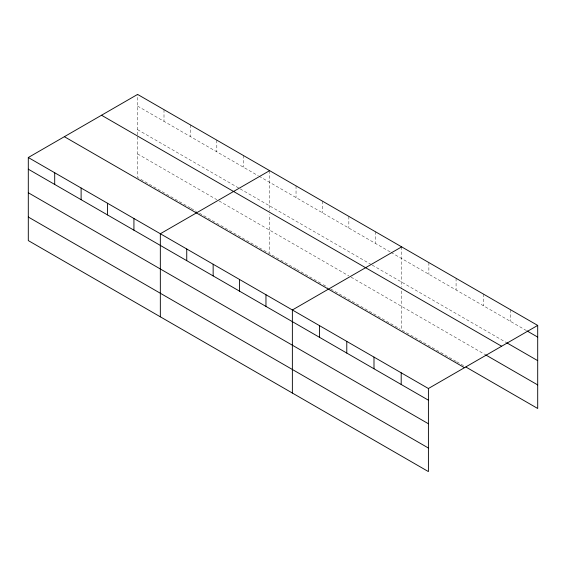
<?xml version="1.0" encoding="UTF-8"?>
<svg xmlns="http://www.w3.org/2000/svg" width="566" height="566" viewBox="0 0 566 566"><rect width="100%" height="100%" fill="white"/><g stroke="black" fill="none" stroke-linecap="round" stroke-linejoin="round"><path stroke-width="0.42" stroke-dasharray="2.83 2.12" d="M137.595 134.857L137.595 94.416M137.595 106.097L258.315 175.793M259.065 176.224L390.349 252.019M391.099 252.457L526.366 330.551M137.595 129.649L239.453 188.457M240.203 188.895L371.487 264.69M372.237 265.121L505.962 342.324M137.595 153.924L216.813 199.664M219.077 200.965L348.847 275.89M351.111 277.199L484.8 354.38M190.409 207.977L137.595 177.483L137.595 135.72M191.166 208.408L196.444 211.458M199.465 213.198L268.878 253.278M296.039 268.956L269.628 253.71L269.628 214.549M296.789 269.395L322.443 284.203M323.2 284.641L327.728 287.252M330.742 288.993L400.155 329.072M456.076 361.356L401.662 329.943L401.662 288.179M456.833 361.794L465.146 366.591M510.49 309.708L510.49 321.382M483.286 294.002L483.286 305.675M456.076 278.295L456.076 289.969M428.872 262.589L428.872 274.262M401.662 246.875L401.662 287.316M375.258 231.635L375.258 243.309M348.847 216.389L348.847 228.063M322.443 201.142L322.443 212.816M296.039 185.896L296.039 197.569M269.628 170.649L269.628 211.083M243.224 155.402L243.224 167.076M216.813 140.156L216.813 151.829M190.409 124.909L190.409 136.583M163.999 109.663L163.999 121.343"/><path stroke-width="0.85" d="M465.903 367.03L537.7 408.482L537.7 325.415L137.595 94.416L28.3 157.518L28.3 240.585L428.405 471.584L428.405 388.517L28.3 157.518M269.628 170.649L160.334 233.751L160.334 316.811M401.662 246.875L292.367 309.977L292.367 393.045M428.405 388.517L537.7 325.415M527.123 330.983L537.7 337.095M506.712 342.763L537.7 360.648M101.526 115.245L501.632 346.243M485.55 354.818L537.7 384.922M64.368 136.696L464.474 367.695M28.3 169.192L428.405 400.19M28.3 192.751L428.405 423.75M28.3 217.026L428.405 448.024M401.195 372.81L401.195 384.484M373.992 357.104L373.992 368.777M346.781 341.397L346.781 353.071M319.578 325.683L319.578 337.364M265.963 294.73L265.963 306.411M239.552 279.484L239.552 291.165M213.149 264.244L213.149 275.918M186.745 248.998L186.745 260.671M133.93 218.504L133.93 230.178M107.519 203.258L107.519 214.931M81.115 188.011L81.115 199.685M54.704 172.764L54.704 184.438"/></g></svg>
